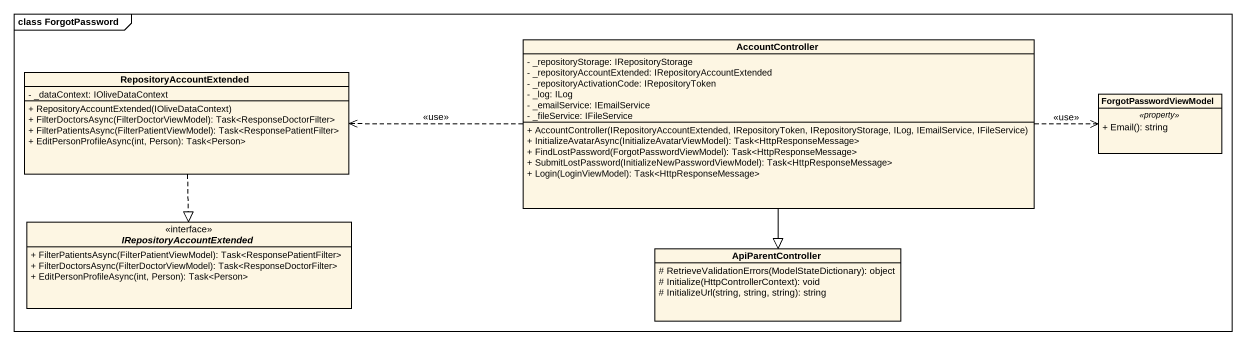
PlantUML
@startuml
mainframe class ForgotPassword
hide circle
hide empty members
skinparam classAttributeIconSize 0
class AccountController {
  - _repositoryStorage: IRepositoryStorage
  - _repositoryAccountExtended: IRepositoryAccountExtended
  - _repositoryActivationCode: IRepositoryToken
  - _log: ILog
  - _emailService: IEmailService
  - _fileService: IFileService
  + AccountController(IRepositoryAccountExtended, IRepositoryToken, IRepositoryStorage, ILog, IEmailService, IFileService)
  + InitializeAvatarAsync(InitializeAvatarViewModel): Task<HttpResponseMessage>
  + FindLostPassword(ForgotPasswordViewModel): Task<HttpResponseMessage>
  + SubmitLostPassword(InitializeNewPasswordViewModel): Task<HttpResponseMessage>
  + Login(LoginViewModel): Task<HttpResponseMessage>
}
class RepositoryAccountExtended {
  - _dataContext: IOliveDataContext
  + RepositoryAccountExtended(IOliveDataContext)
  + FilterDoctorsAsync(FilterDoctorViewModel): Task<ResponseDoctorFilter>
  + FilterPatientsAsync(FilterPatientViewModel): Task<ResponsePatientFilter>
  + EditPersonProfileAsync(int, Person): Task<Person>
}
class ForgotPasswordViewModel {
  .. <<property>> ..
  + Email(): string
}
interface IRepositoryAccountExtended {
  + FilterPatientsAsync(FilterPatientViewModel): Task<ResponsePatientFilter>
  + FilterDoctorsAsync(FilterDoctorViewModel): Task<ResponseDoctorFilter>
  + EditPersonProfileAsync(int, Person): Task<Person>
}
class ApiParentController {
  # RetrieveValidationErrors(ModelStateDictionary): object
  # Initialize(HttpControllerContext): void
  # InitializeUrl(string, string, string): string
}
AccountController .left.> RepositoryAccountExtended : <<use>>
AccountController .right.> ForgotPasswordViewModel : <<use>>
AccountController --|> ApiParentController
RepositoryAccountExtended ..|> IRepositoryAccountExtended
@enduml
